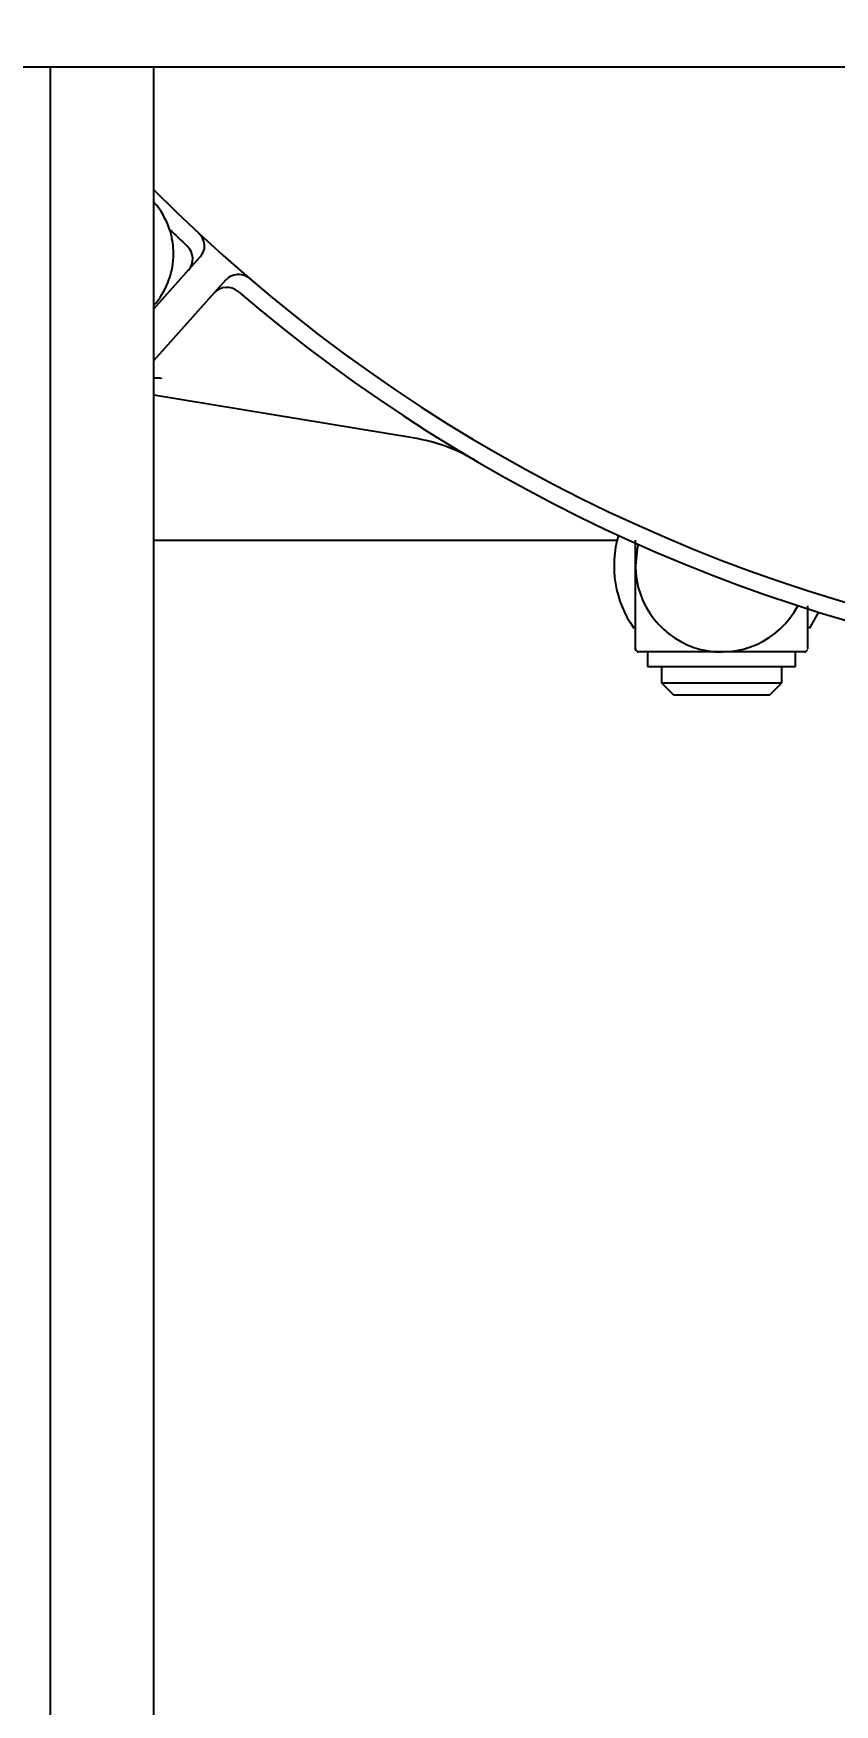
# Model space of a CAD drawing. Header units: inches. Extents: x -347369 to -260369, y 119522 to 149869.
# Drawn here: x -283399.2 to -283352.6, y 136909 to 137006.1 of the extents above; entities that cross this region are included whole.
import ezdxf

# ---------------------------------------------------------------- set-up
doc = ezdxf.new("R2010")
doc.units = ezdxf.units.IN
doc.header["$LTSCALE"] = 300
doc.layers.add('MACCHINA', color=40, linetype='Continuous')
doc.layers.add('QUOTE', color=7, linetype='Continuous')
doc.styles.get("Standard").update_dxf_attribs({"font": 'romans.shx'})
doc.dimstyles.new('sc1a100', dxfattribs={"dimscale": 100, "dimtxt": 3, "dimasz": 3, "dimexe": 0, "dimexo": 0, "dimgap": 1, "dimtad": 1, "dimzin": 12, "dimdsep": 46, "dimtxsty": 'Standard', "dimblk": 'CLOSEDBLANK', "dimcen": 1, "dimclrd": 253, "dimclre": 253, "dimclrt": 2, "dimadec": 0, "dimazin": 3, "dimtfac": 1, "dimtmove": 0, "dimatfit": 1, "dimldrblk": 'CLOSEDBLANK', "dimfxl": 1, "dimtolj": 1, "dimtzin": 0, "dimarcsym": 0})

# ---------------------------------------------------------------- blocks, each defined once
blk = doc.blocks.new('_ClosedBlank')
at = {"color": 0, "linetype": 'ByBlock', "lineweight": -2}
for p, q in [((-1, 0.16667), (0, 0)), ((-1, 0.16667), (-1, -0.16667)), ((0, 0), (-1, -0.16667))]:
    blk.add_line(p, q, dxfattribs=at)
blk = doc.blocks.new('*D37')
at = {"layer": 'Defpoints', "color": 0, "transparency": 16777216}
for p in [(-285230.166, 140399.656), (-286220.116, 139989.605), (-283462.399, 137231.889), (-285230.166, 136499.656), (-284473.382, 136175.299)]:
    blk.add_point(p, dxfattribs=at)
at = {"layer": 'QUOTE', "color": 253, "lineweight": -2, "transparency": 16777216}
for p, q in [((-283462.399, 137231.889), (-283162.594, 136932.083)), ((-285230.166, 136499.656), (-285230.166, 136075.667))]:
    blk.add_line(p, q, dxfattribs=at)
blk.add_arc((-285230.166, 138999.656), 2923.989, 275.881104, 309.118896, dxfattribs=at)
at = {"layer": 'QUOTE', "color": 253, "lineweight": -2, "transparency": 16777216, "xscale": 300, "yscale": 300, "zscale": 300}
for p, rotation in [((-283162.594, 136932.083), 42.0594481817856), ((-285230.166, 136075.667), 182.9405518182139)]:
    blk.add_blockref('_ClosedBlank', p, dxfattribs=dict(at, rotation=rotation))
at = {"layer": 'QUOTE', "color": 2, "transparency": 16777216, "insert": (-284206.875, 136529.212), "char_height": 300, "attachment_point": 5, "rotation": 22.5}
blk.add_mtext('\\A1;45°', dxfattribs=at)
blk = doc.blocks.new('A$C27be3406')
at = {"layer": 'MACCHINA'}
for p, q in [((-1220, -1995.5), (-389.21, -1995.5)), ((-1068, -2516.75), (-1068, -1995.5)), ((-1062, -2124.5), (-1062, -1995.5)), ((-1062, -2009.565), (-1059.324, -2006.567)), ((-1057.832, -2007.899), (-1061.994, -2012.562)), ((-1046.838, -2017.08), (-1062, -2014.57)), ((-1062, -2023), (-1035.067, -2023)), ((-1033.3, -2029.5), (-1033.3, -2030.35)), ((-1024.7, -2030.35), (-1024.7, -2029.5)), ((-1033.3, -2030.35), (-1024.7, -2030.35)), ((-1032.5, -2030.35), (-1032.5, -2031.3)), ((-1025.5, -2031.3), (-1025.5, -2030.35)), ((-1032.5, -2031.3), (-1031.8, -2032)), ((-1032.5, -2031.3), (-1025.5, -2031.3)), ((-1026.2, -2032), (-1025.5, -2031.3)), ((-1031.8, -2032), (-1026.2, -2032))]:
    blk.add_line(p, q, dxfattribs=at)
at = {"layer": 'MACCHINA', "flags": 128}
for points in [[(-1033.84, -2023.245), (-1033.904, -2023.525), (-1034, -2024.5)], [(-1023.359, -2027.192), (-1023.856, -2028.05), (-1023.916, -2028.136)]]:
    blk.add_lwpolyline(points, dxfattribs=at)
at = {"layer": 'MACCHINA'}
for centre, radius, start, end in [((-995, -1936), 94.5, 224.84682, 294.37446), ((-1065.357, -2006.357), 4.5, 18.33361, 41.7526), ((-995, -1936), 95.5, 226.21175, 227.06244), ((-1060.736, -2006.647), 1, 318.25, 47.06244), ((-1065.357, -2006.357), 4.5, 318.2474, 357.52566), ((-1057.752, -2009.311), 1, 49.43756, 138.25), ((-995, -1936), 95.5, 229.43756, 294.10292), ((-1048.471, -2026.946), 10, 59.54682, 80.59969), ((-1029, -2024.5), 6.25, 163.48211, 215.34059), ((-1029, -2024.5), 5, 180, 332.31552), ((-1029, -2024.5), 6.981, 223.94474, 226.08091), ((-1029, -2024.5), 6.981, 313.96091, 315.99965)]:
    blk.add_arc(centre, radius, start, end, dxfattribs=at)
for points, knots in [([(-1060.86, -2006.531), (-1060.86, -2006.362), (-1060.858, -2005.99), (-1060.928, -2005.524), (-1061.009, -2005.188), (-1061.061, -2005.016), (-1061.083, -2004.949), (-1061.085, -2004.944), (-1061.086, -2004.942)], [0, 0, 0, 0, 0.247483, 0.546349, 0.736595, 0.865025, 0.953528, 1, 1, 1, 1]), ([(-1059.324, -2006.567), (-1059.276, -2006.502), (-1059.131, -2006.307), (-1059.012, -2005.972), (-1059.076, -2005.632), (-1059.214, -2005.382), (-1059.252, -2005.325), (-1059.281, -2005.286), (-1059.305, -2005.256), (-1059.328, -2005.23), (-1059.349, -2005.208), (-1059.37, -2005.187), (-1059.383, -2005.174), (-1059.389, -2005.169)], [0, 0, 0, 0, 0.178852, 0.53728, 0.895604, 0.938416, 0.961049, 0.975189, 0.984438, 0.990586, 0.996468, 0.998523, 1, 1, 1, 1]), ([(-1056.436, -2007.805), (-1056.441, -2007.8), (-1056.455, -2007.788), (-1056.478, -2007.77), (-1056.503, -2007.752), (-1056.531, -2007.732), (-1056.564, -2007.711), (-1056.606, -2007.687), (-1056.666, -2007.656), (-1056.932, -2007.546), (-1057.239, -2007.555), (-1057.599, -2007.674), (-1057.774, -2007.843), (-1057.832, -2007.899)], [0, 0, 0, 0, 0.001477, 0.003532, 0.009414, 0.015563, 0.024812, 0.038952, 0.061587, 0.1044, 0.462541, 0.821142, 1, 1, 1, 1]), ([(-1061.569, -2013.627), (-1061.569, -2013.624), (-1061.57, -2013.618), (-1061.576, -2013.61), (-1061.587, -2013.603), (-1061.63, -2013.594), (-1061.769, -2013.6), (-1061.901, -2013.595), (-1062, -2013.592)], [0, 0, 0, 0, 0.024046, 0.041548, 0.062959, 0.11277, 0.330215, 1, 1, 1, 1]), ([(-1061.571, -2013.59), (-1061.571, -2013.592), (-1061.57, -2013.605), (-1061.57, -2013.617), (-1061.569, -2013.627)], [0, 0, 0, 0, 0.169599, 1, 1, 1, 1]), ([(-1034, -2024.5), (-1034, -2023.98), (-1034, -2023.456), (-1034, -2023.009), (-1034, -2023.005)], [0, 0, 0, 0, 0.991682, 1, 1, 1, 1]), ([(-1034, -2029.324), (-1034, -2029.339), (-1034, -2029.423), (-1034, -2029.011), (-1034, -2028.099), (-1034, -2026.722), (-1034, -2025.445), (-1034, -2024.697), (-1034, -2024.5)], [0, 0, 0, 0, 0.047929, 0.269425, 0.490583, 0.709398, 0.923343, 1, 1, 1, 1]), ([(-1024, -2026.814), (-1024, -2027.01), (-1024, -2027.698), (-1024, -2028.567), (-1024, -2029.278), (-1024, -2029.31), (-1024, -2029.324)], [0, 0, 0, 0, 0.122785, 0.431149, 0.747977, 1, 1, 1, 1]), ([(-1029, -2029.5), (-1029.503, -2029.5), (-1030.536, -2029.5), (-1031.954, -2029.5), (-1033.078, -2029.5), (-1033.776, -2029.5), (-1033.809, -2029.5), (-1033.824, -2029.5)], [0, 0, 0, 0, 0.194851, 0.40042, 0.611099, 0.82756, 1, 1, 1, 1]), ([(-1024.177, -2029.5), (-1024.162, -2029.5), (-1024.077, -2029.5), (-1024.489, -2029.5), (-1025.401, -2029.5), (-1026.778, -2029.5), (-1028.055, -2029.5), (-1028.803, -2029.5), (-1029, -2029.5)], [0, 0, 0, 0, 0.048163, 0.269605, 0.490709, 0.70947, 0.923362, 1, 1, 1, 1])]:
    blk.add_open_spline(points, degree=3, knots=knots, dxfattribs=at)

msp = doc.modelspace()

# ---------------------------------------------------------------- block references
at = {"layer": 'QUOTE'}
msp.add_blockref('A$C27be3406', (-282330.166, 138999.656), dxfattribs=at)

# ---------------------------------------------------------------- dimensions: what is measured, and where the dimension line sits
dim = msp.add_angular_dim_2l(base=(-284473.382, 136175.299), line1=((-285230.166, 136499.656), (-285230.166, 140399.656)), line2=((-283462.399, 137231.889), (-286220.116, 139989.605)), dimstyle='sc1a100', dxfattribs=at)
dim.commit()
dim.dimension.update_dxf_attribs({"geometry": '*D37', "text_midpoint": (-284206.875, 136529.212)})

doc.saveas('drawing.dxf')
